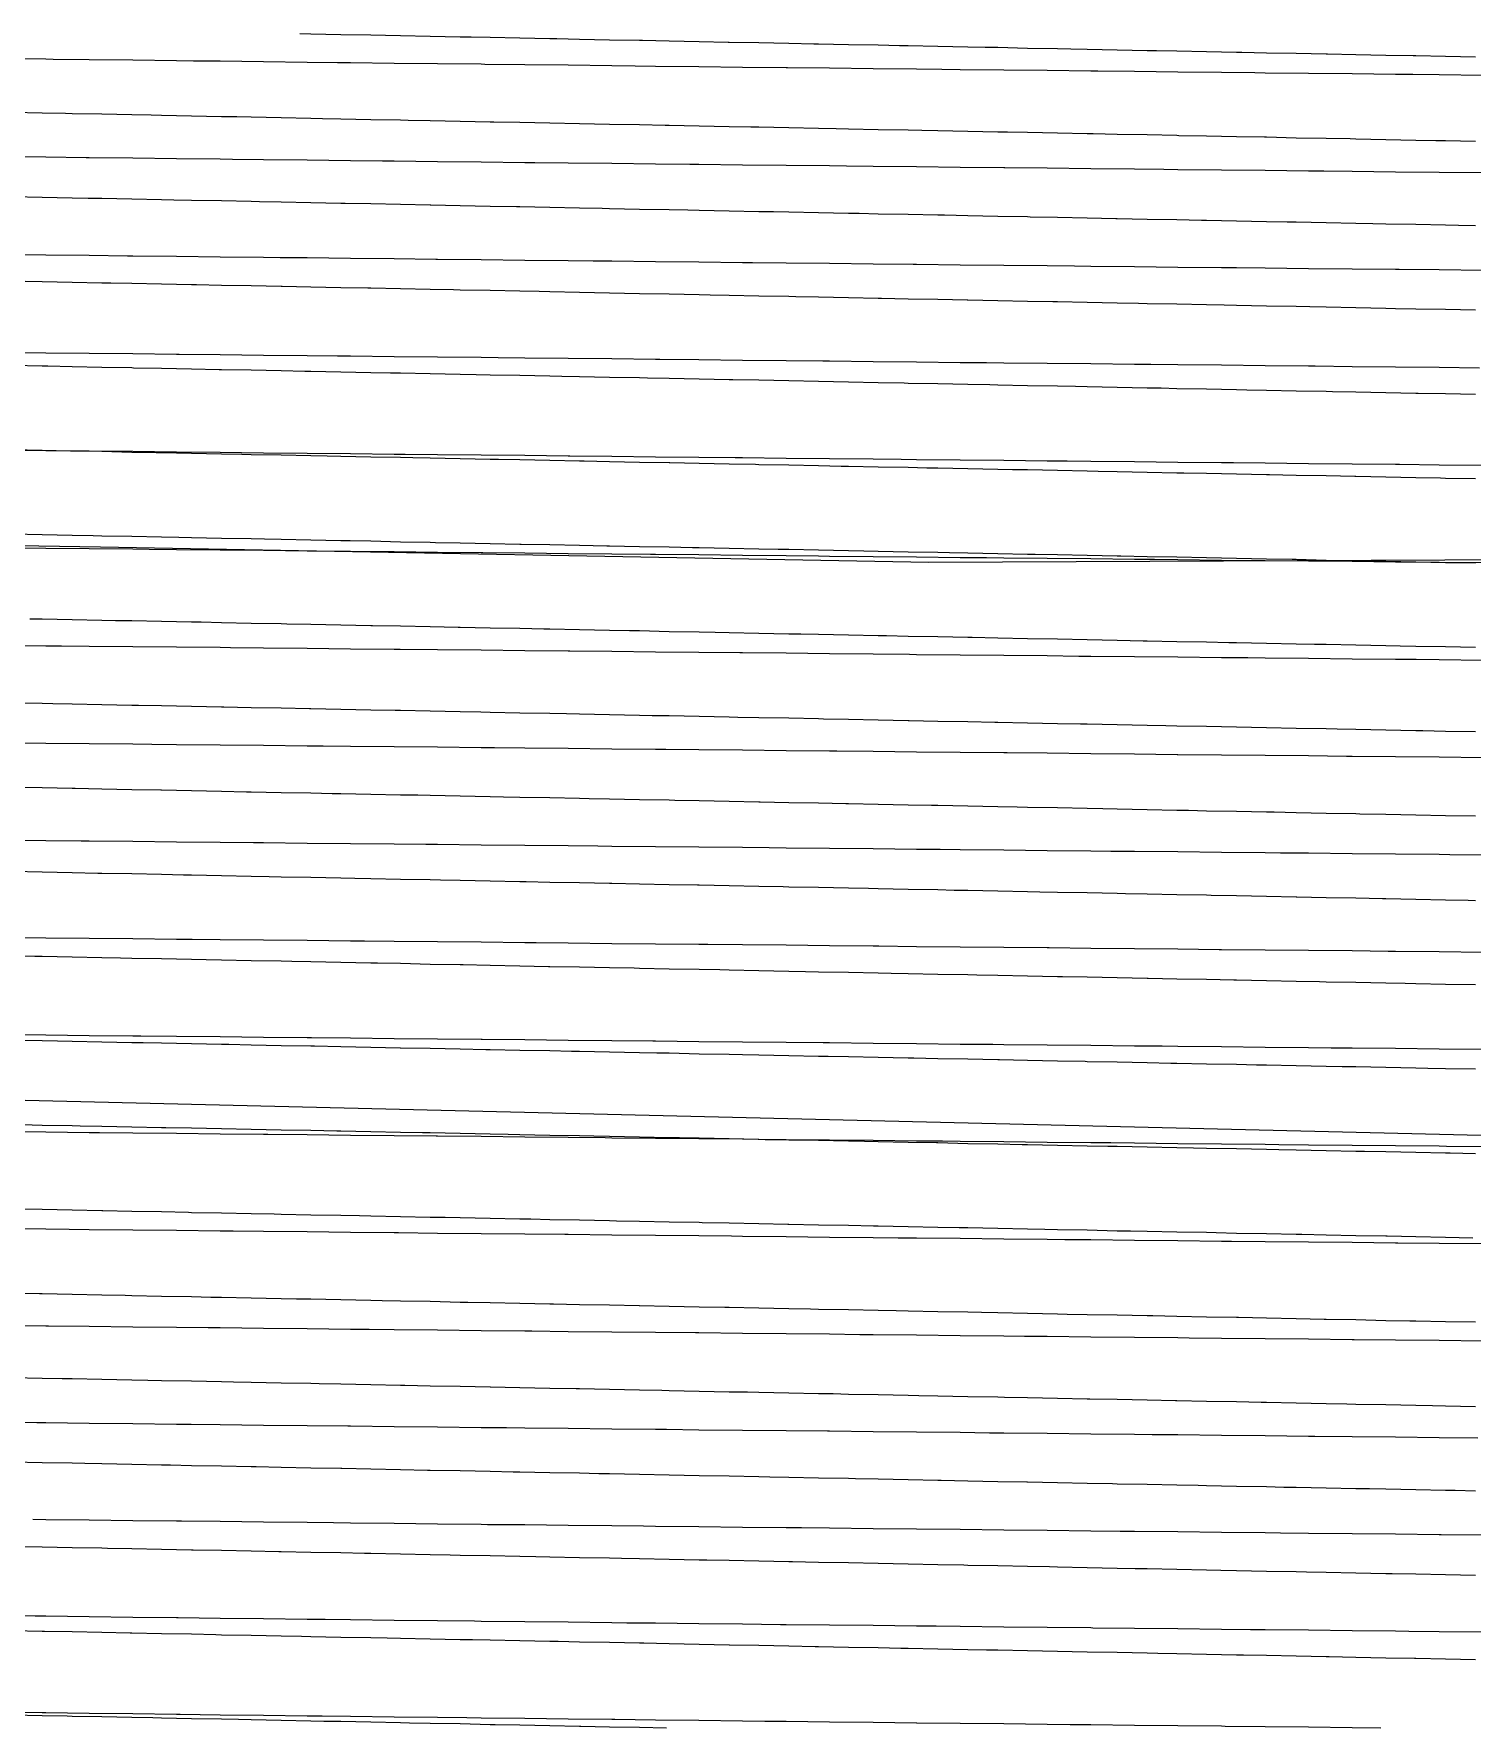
# Model space of a CAD drawing. Header units: metres. Extents: x 0 to 7092, y 40 to 458.
# Drawn here: x 2664.9 to 2769.3, y 40 to 163 of the extents above; entities that cross this region are included whole.
import ezdxf

# ---------------------------------------------------------------- set-up
doc = ezdxf.new("R2010")
doc.units = ezdxf.units.M

msp = doc.modelspace()

# ---------------------------------------------------------------- linework, layer by layer
at = {"color": 1}
msp.add_lwpolyline([(2539.92, 130.67), (2599.67, 126.9), (2599.67, 126.9), (2599.67, 126.9), (2599.67, 126.9), (2599.67, 126.9), (2599.67, 126.9), (2669.7, 125.76), (2669.7, 125.76), (2669.7, 125.76), (2669.7, 125.76), (2669.7, 125.76), (2669.7, 125.76), (2729.84, 124.64), (2729.84, 124.64), (2729.84, 124.64), (2729.84, 124.64), (2729.84, 124.64), (2729.84, 124.64), (2729.84, 124.64), (2788.71, 124.92)], dxfattribs=at)
at = {"layer": 'Contour_Level_10'}
for points in [[(2769.53, 142.94), (2767.36, 142.98), (2765.19, 143.02), (2763.72, 143.05), (2763.02, 143.07), (2760.85, 143.11), (2758.69, 143.15), (2757.5, 143.18), (2756.52, 143.2), (2754.35, 143.24), (2752.18, 143.28), (2751.28, 143.3), (2750.01, 143.33), (2747.85, 143.37), (2745.68, 143.41), (2745.06, 143.42), (2743.51, 143.45), (2741.34, 143.5), (2739.17, 143.54), (2738.84, 143.55), (2737.01, 143.58), (2734.84, 143.63), (2732.67, 143.67), (2732.63, 143.67), (2730.5, 143.71), (2728.33, 143.75), (2726.41, 143.79), (2726.17, 143.8), (2724, 143.84), (2721.83, 143.88), (2720.19, 143.92), (2719.66, 143.93), (2717.49, 143.97), (2715.33, 144.01), (2713.97, 144.04), (2713.16, 144.06), (2710.99, 144.1), (2708.82, 144.14), (2707.75, 144.16), (2706.65, 144.18), (2704.48, 144.23), (2702.32, 144.27), (2701.54, 144.29), (2700.15, 144.31), (2697.98, 144.36), (2695.81, 144.4), (2695.32, 144.41), (2693.64, 144.44), (2691.48, 144.48), (2689.31, 144.53), (2689.1, 144.53), (2687.14, 144.57), (2684.97, 144.61), (2682.88, 144.65), (2682.8, 144.66), (2680.64, 144.7), (2678.47, 144.74), (2676.66, 144.78), (2676.3, 144.78), (2674.13, 144.83), (2671.96, 144.87), (2670.44, 144.9), (2669.8, 144.91), (2667.63, 144.96), (2665.46, 145), (2664.23, 145.02)], [(2770.06, 103.38), (2767.66, 103.41), (2766.89, 103.42), (2763.73, 103.45), (2760.57, 103.48), (2757.41, 103.51), (2755.38, 103.53), (2754.25, 103.54), (2751.09, 103.57), (2747.92, 103.61), (2744.76, 103.64), (2743.05, 103.65), (2741.6, 103.67), (2738.44, 103.7), (2735.28, 103.73), (2732.12, 103.76), (2730.67, 103.78), (2728.95, 103.79), (2725.79, 103.83), (2722.63, 103.86), (2719.47, 103.89), (2718.25, 103.9), (2716.31, 103.92), (2713.14, 103.95), (2709.98, 103.98), (2706.82, 104.01), (2705.8, 104.02), (2703.66, 104.05), (2700.5, 104.08), (2697.34, 104.11), (2694.17, 104.14), (2693.31, 104.15), (2691.01, 104.17), (2687.85, 104.2), (2684.69, 104.23), (2681.53, 104.26), (2680.8, 104.27), (2678.37, 104.29), (2675.2, 104.33), (2672.04, 104.36), (2668.88, 104.39), (2668.29, 104.39), (2665.72, 104.42), (2662.56, 104.45)]]:
    msp.add_lwpolyline(points, dxfattribs=at)
at = {"layer": 'Contour_Level_11'}
for points in [[(2769.53, 136.82), (2767.36, 136.86), (2765.36, 136.9), (2765.19, 136.9), (2763.02, 136.94), (2760.85, 136.99), (2759.14, 137.02), (2758.69, 137.03), (2756.52, 137.07), (2754.35, 137.12), (2752.92, 137.14), (2752.18, 137.16), (2750.01, 137.2), (2747.85, 137.24), (2746.7, 137.27), (2745.68, 137.29), (2743.51, 137.33), (2741.34, 137.37), (2740.49, 137.39), (2739.17, 137.42), (2737.01, 137.46), (2734.84, 137.5), (2734.27, 137.51), (2732.67, 137.55), (2730.5, 137.59), (2728.33, 137.63), (2728.05, 137.64), (2726.17, 137.67), (2724, 137.72), (2721.83, 137.76), (2721.83, 137.76), (2719.66, 137.8), (2717.49, 137.85), (2715.61, 137.88), (2715.33, 137.89), (2713.16, 137.93), (2710.99, 137.97), (2709.4, 138.01), (2708.82, 138.02), (2706.65, 138.06), (2704.48, 138.1), (2703.18, 138.13), (2702.32, 138.15), (2700.15, 138.19), (2697.98, 138.23), (2696.96, 138.25), (2695.81, 138.27), (2693.64, 138.32), (2691.48, 138.36), (2690.74, 138.38), (2689.31, 138.4), (2687.14, 138.45), (2684.97, 138.49), (2684.52, 138.5), (2682.8, 138.53), (2680.64, 138.58), (2678.47, 138.62), (2678.3, 138.62), (2676.3, 138.66), (2674.13, 138.7), (2672.09, 138.74), (2671.96, 138.75), (2669.8, 138.79), (2667.63, 138.83), (2665.87, 138.87), (2665.46, 138.88), (2663.29, 138.92)], [(2770.06, 96.32), (2766.89, 96.35), (2763.73, 96.39), (2763.2, 96.39), (2760.57, 96.42), (2757.41, 96.45), (2754.25, 96.48), (2751.09, 96.51), (2750.91, 96.51), (2747.92, 96.54), (2744.76, 96.57), (2741.6, 96.61), (2738.58, 96.64), (2738.44, 96.64), (2735.28, 96.67), (2732.12, 96.7), (2728.95, 96.73), (2726.2, 96.76), (2725.79, 96.76), (2722.63, 96.8), (2719.47, 96.83), (2716.31, 96.86), (2713.78, 96.88), (2713.14, 96.89), (2709.98, 96.92), (2706.82, 96.95), (2703.66, 96.98), (2701.33, 97.01), (2700.5, 97.01), (2697.34, 97.05), (2694.17, 97.08), (2691.01, 97.11), (2688.85, 97.13), (2687.85, 97.14), (2684.69, 97.17), (2681.53, 97.2), (2678.37, 97.23), (2676.35, 97.25), (2675.2, 97.26), (2672.04, 97.29), (2668.88, 97.33), (2665.72, 97.36), (2663.86, 97.38)]]:
    msp.add_lwpolyline(points, dxfattribs=at)
at = {"layer": 'Contour_Level_12'}
for points in [[(2769.53, 130.69), (2767.36, 130.73), (2767, 130.74), (2765.19, 130.78), (2763.02, 130.82), (2760.85, 130.86), (2760.78, 130.86), (2758.69, 130.91), (2756.52, 130.95), (2754.57, 130.99), (2754.35, 130.99), (2752.18, 131.04), (2750.01, 131.08), (2748.35, 131.11), (2747.85, 131.12), (2745.68, 131.16), (2743.51, 131.21), (2742.13, 131.23), (2741.34, 131.25), (2739.17, 131.29), (2737.01, 131.34), (2735.91, 131.36), (2734.84, 131.38), (2732.67, 131.42), (2730.5, 131.46), (2729.69, 131.48), (2728.33, 131.51), (2726.17, 131.55), (2724, 131.59), (2723.47, 131.6), (2721.83, 131.64), (2719.66, 131.68), (2717.49, 131.72), (2717.26, 131.73), (2715.33, 131.76), (2713.16, 131.81), (2711.04, 131.85), (2710.99, 131.85), (2708.82, 131.89), (2706.65, 131.94), (2704.82, 131.97), (2704.48, 131.98), (2702.32, 132.02), (2700.15, 132.07), (2698.6, 132.1), (2697.98, 132.11), (2695.81, 132.15), (2693.64, 132.19), (2692.38, 132.22), (2691.48, 132.24), (2689.31, 132.28), (2687.14, 132.32), (2686.16, 132.34), (2684.97, 132.37), (2682.8, 132.41), (2680.64, 132.45), (2679.95, 132.47), (2678.47, 132.49), (2676.3, 132.54), (2674.13, 132.58), (2673.73, 132.59), (2671.96, 132.62), (2669.8, 132.67), (2667.63, 132.71), (2667.51, 132.71), (2665.46, 132.75), (2663.29, 132.8)], [(2770.06, 89.26), (2766.89, 89.29), (2763.73, 89.33), (2760.57, 89.36), (2759.06, 89.37), (2757.41, 89.39), (2754.25, 89.42), (2751.09, 89.45), (2747.92, 89.48), (2746.79, 89.5), (2744.76, 89.52), (2741.6, 89.55), (2738.44, 89.58), (2735.28, 89.61), (2734.49, 89.62), (2732.12, 89.64), (2728.95, 89.67), (2725.79, 89.71), (2722.63, 89.74), (2722.16, 89.74), (2719.47, 89.77), (2716.31, 89.8), (2713.14, 89.83), (2709.98, 89.86), (2709.79, 89.86), (2706.82, 89.89), (2703.66, 89.93), (2700.5, 89.96), (2697.4, 89.99), (2697.34, 89.99), (2694.17, 90.02), (2691.01, 90.05), (2687.85, 90.08), (2685.01, 90.11), (2684.69, 90.11), (2681.53, 90.15), (2678.37, 90.18), (2675.2, 90.21), (2672.61, 90.23), (2672.04, 90.24), (2668.88, 90.27), (2665.72, 90.3), (2662.56, 90.33)]]:
    msp.add_lwpolyline(points, dxfattribs=at)
at = {"layer": 'Contour_Level_13'}
for points in [[(2769.53, 124.57), (2768.64, 124.59), (2767.36, 124.61), (2765.19, 124.65), (2763.02, 124.7), (2762.43, 124.71), (2760.85, 124.74), (2758.69, 124.78), (2756.52, 124.83), (2756.21, 124.83), (2754.35, 124.87), (2752.18, 124.91), (2750.01, 124.95), (2749.99, 124.95), (2747.85, 125), (2745.68, 125.04), (2743.77, 125.08), (2743.51, 125.08), (2741.34, 125.13), (2739.17, 125.17), (2737.55, 125.2), (2737.01, 125.21), (2734.84, 125.25), (2732.67, 125.3), (2731.33, 125.32), (2730.5, 125.34), (2728.33, 125.38), (2726.17, 125.43), (2725.12, 125.45), (2724, 125.47), (2721.83, 125.51), (2719.66, 125.56), (2718.9, 125.57), (2717.49, 125.6), (2715.33, 125.64), (2713.16, 125.68), (2712.68, 125.69), (2710.99, 125.73), (2708.82, 125.77), (2706.65, 125.81), (2706.46, 125.82), (2704.48, 125.86), (2702.32, 125.9), (2700.24, 125.94), (2700.15, 125.94), (2697.98, 125.98), (2695.81, 126.03), (2694.02, 126.06), (2693.64, 126.07), (2691.48, 126.11), (2689.31, 126.16), (2687.81, 126.19), (2687.14, 126.2), (2684.97, 126.24), (2682.8, 126.29), (2681.59, 126.31), (2680.64, 126.33), (2678.47, 126.37), (2676.3, 126.41), (2675.37, 126.43), (2674.13, 126.46), (2671.96, 126.5), (2669.8, 126.54), (2669.15, 126.56), (2667.63, 126.59), (2665.46, 126.63), (2663.29, 126.67)], [(2770.06, 82.2), (2767.43, 82.23), (2766.89, 82.24), (2763.73, 82.27), (2760.57, 82.3), (2757.41, 82.33), (2755.26, 82.35), (2754.25, 82.36), (2751.09, 82.4), (2747.92, 82.43), (2744.76, 82.46), (2743.06, 82.48), (2741.6, 82.49), (2738.44, 82.52), (2735.28, 82.56), (2732.12, 82.59), (2730.83, 82.6), (2728.95, 82.62), (2725.79, 82.65), (2722.63, 82.68), (2719.47, 82.71), (2718.58, 82.72), (2716.31, 82.75), (2713.14, 82.78), (2709.98, 82.81), (2706.82, 82.84), (2706.33, 82.85), (2703.66, 82.87), (2700.5, 82.91), (2697.34, 82.94), (2694.17, 82.97), (2694.07, 82.97), (2691.01, 83), (2687.85, 83.03), (2684.69, 83.06), (2681.83, 83.09), (2681.53, 83.1), (2678.37, 83.13), (2675.2, 83.16), (2672.04, 83.19), (2669.63, 83.22), (2668.88, 83.22), (2665.72, 83.26), (2662.56, 83.29)]]:
    msp.add_lwpolyline(points, dxfattribs=at)
at = {"layer": 'Contour_Level_14'}
for points in [[(2769.53, 118.44), (2767.36, 118.49), (2765.19, 118.53), (2764.07, 118.55), (2763.02, 118.57), (2760.85, 118.62), (2758.69, 118.66), (2757.85, 118.68), (2756.52, 118.7), (2754.35, 118.74), (2752.18, 118.79), (2751.63, 118.8), (2750.01, 118.83), (2747.85, 118.87), (2745.68, 118.92), (2745.41, 118.92), (2743.51, 118.96), (2741.34, 119), (2739.19, 119.05), (2739.17, 119.05), (2737.01, 119.09), (2734.84, 119.13), (2732.98, 119.17), (2732.67, 119.17), (2730.5, 119.22), (2728.33, 119.26), (2726.76, 119.29), (2726.17, 119.3), (2724, 119.35), (2721.83, 119.39), (2720.54, 119.41), (2719.66, 119.43), (2717.49, 119.47), (2715.33, 119.52), (2714.32, 119.54), (2713.16, 119.56), (2710.99, 119.6), (2708.82, 119.65), (2708.1, 119.66), (2706.65, 119.69), (2704.48, 119.73), (2702.32, 119.78), (2701.88, 119.78), (2700.15, 119.82), (2697.98, 119.86), (2695.81, 119.9), (2695.67, 119.91), (2693.64, 119.95), (2691.48, 119.99), (2689.45, 120.03), (2689.31, 120.03), (2687.14, 120.08), (2684.97, 120.12), (2683.23, 120.15), (2682.8, 120.16), (2680.64, 120.2), (2678.47, 120.25), (2677.01, 120.28), (2676.3, 120.29), (2674.13, 120.33), (2671.96, 120.38), (2670.79, 120.4), (2669.8, 120.42), (2667.63, 120.46), (2665.46, 120.51), (2664.57, 120.52)], [(2770.06, 75.15), (2766.89, 75.18), (2763.9, 75.21), (2763.73, 75.21), (2760.57, 75.25), (2757.41, 75.28), (2754.25, 75.31), (2751.81, 75.34), (2751.09, 75.34), (2747.92, 75.38), (2744.76, 75.41), (2741.6, 75.44), (2739.71, 75.46), (2738.44, 75.47), (2735.28, 75.5), (2732.12, 75.54), (2728.95, 75.57), (2727.6, 75.58), (2725.79, 75.6), (2722.63, 75.63), (2719.47, 75.67), (2716.31, 75.7), (2715.5, 75.71), (2713.14, 75.73), (2709.98, 75.76), (2706.82, 75.79), (2703.66, 75.83), (2703.4, 75.83), (2700.5, 75.86), (2697.34, 75.89), (2694.17, 75.92), (2691.34, 75.95), (2691.01, 75.96), (2687.85, 75.99), (2684.69, 76.02), (2681.53, 76.05), (2679.33, 76.08), (2678.37, 76.09), (2675.2, 76.12), (2672.04, 76.15), (2668.88, 76.18), (2667.42, 76.2), (2665.72, 76.22), (2662.56, 76.25)]]:
    msp.add_lwpolyline(points, dxfattribs=at)
at = {"layer": 'Contour_Level_15'}
for points in [[(2769.53, 112.32), (2767.36, 112.36), (2765.71, 112.4), (2765.19, 112.41), (2763.02, 112.45), (2760.85, 112.49), (2759.49, 112.52), (2758.69, 112.54), (2756.52, 112.58), (2754.35, 112.62), (2753.27, 112.64), (2752.18, 112.66), (2750.01, 112.71), (2747.85, 112.75), (2747.05, 112.77), (2745.68, 112.79), (2743.51, 112.84), (2741.34, 112.88), (2740.84, 112.89), (2739.17, 112.92), (2737.01, 112.96), (2734.84, 113.01), (2734.62, 113.01), (2732.67, 113.05), (2730.5, 113.09), (2728.4, 113.14), (2728.33, 113.14), (2726.17, 113.18), (2724, 113.22), (2722.18, 113.26), (2721.83, 113.27), (2719.66, 113.31), (2717.49, 113.35), (2715.96, 113.38), (2715.33, 113.39), (2713.16, 113.44), (2710.99, 113.48), (2709.74, 113.5), (2708.82, 113.52), (2706.65, 113.57), (2704.48, 113.61), (2703.53, 113.63), (2702.32, 113.65), (2700.15, 113.69), (2697.98, 113.74), (2697.31, 113.75), (2695.81, 113.78), (2693.64, 113.82), (2691.48, 113.87), (2691.09, 113.87), (2689.31, 113.91), (2687.14, 113.95), (2684.97, 114), (2684.87, 114), (2682.8, 114.04), (2680.64, 114.08), (2678.65, 114.12), (2678.47, 114.12), (2676.3, 114.17), (2674.13, 114.21), (2672.44, 114.24), (2671.96, 114.25), (2669.8, 114.3), (2667.63, 114.34), (2666.22, 114.37), (2665.46, 114.38), (2663.29, 114.42)], [(2770.06, 68.1), (2766.89, 68.13), (2763.73, 68.16), (2760.71, 68.2), (2760.57, 68.2), (2757.41, 68.23), (2754.25, 68.26), (2751.09, 68.29), (2748.74, 68.32), (2747.92, 68.33), (2744.76, 68.36), (2741.6, 68.39), (2738.44, 68.42), (2736.78, 68.44), (2735.28, 68.46), (2732.12, 68.49), (2728.95, 68.52), (2725.79, 68.55), (2724.83, 68.56), (2722.63, 68.59), (2719.47, 68.62), (2716.31, 68.65), (2713.14, 68.69), (2712.9, 68.69), (2709.98, 68.72), (2706.82, 68.75), (2703.66, 68.78), (2701.02, 68.81), (2700.5, 68.82), (2697.34, 68.85), (2694.17, 68.88), (2691.01, 68.92), (2689.21, 68.93), (2687.85, 68.95), (2684.69, 68.98), (2681.53, 69.01), (2678.37, 69.05), (2677.5, 69.06), (2675.2, 69.08), (2672.04, 69.11), (2668.88, 69.15), (2665.92, 69.18), (2665.72, 69.18), (2662.56, 69.22)]]:
    msp.add_lwpolyline(points, dxfattribs=at)
at = {"layer": 'Contour_Level_16'}
for points in [[(2769.53, 106.2), (2767.36, 106.24), (2767.35, 106.24), (2765.19, 106.28), (2763.02, 106.33), (2761.13, 106.36), (2760.85, 106.37), (2758.69, 106.41), (2756.52, 106.45), (2754.91, 106.49), (2754.35, 106.5), (2752.18, 106.54), (2750.01, 106.58), (2748.7, 106.61), (2747.85, 106.63), (2745.68, 106.67), (2743.51, 106.71), (2742.48, 106.73), (2741.34, 106.76), (2739.17, 106.8), (2737.01, 106.84), (2736.26, 106.86), (2734.84, 106.88), (2732.67, 106.93), (2730.5, 106.97), (2730.04, 106.98), (2728.33, 107.01), (2726.17, 107.06), (2724, 107.1), (2723.82, 107.1), (2721.83, 107.14), (2719.66, 107.18), (2717.6, 107.23), (2717.49, 107.23), (2715.33, 107.27), (2713.16, 107.31), (2711.39, 107.35), (2710.99, 107.36), (2708.82, 107.4), (2706.65, 107.44), (2705.17, 107.47), (2704.48, 107.48), (2702.32, 107.53), (2700.15, 107.57), (2698.95, 107.59), (2697.98, 107.61), (2695.81, 107.66), (2693.64, 107.7), (2692.73, 107.72), (2691.48, 107.74), (2689.31, 107.79), (2687.14, 107.83), (2686.51, 107.84), (2684.97, 107.87), (2682.8, 107.91), (2680.64, 107.96), (2680.3, 107.96), (2678.47, 108), (2676.3, 108.04), (2674.13, 108.09), (2674.08, 108.09), (2671.96, 108.13), (2669.8, 108.17), (2667.86, 108.21), (2667.63, 108.21), (2665.46, 108.26), (2663.29, 108.3)], [(2769.7, 61.05), (2766.89, 61.08), (2763.73, 61.12), (2760.57, 61.15), (2757.87, 61.18), (2757.41, 61.18), (2754.25, 61.21), (2751.09, 61.25), (2747.92, 61.28), (2746.05, 61.3), (2744.76, 61.31), (2741.6, 61.35), (2738.44, 61.38), (2735.28, 61.41), (2734.25, 61.42), (2732.12, 61.45), (2728.95, 61.48), (2725.79, 61.51), (2722.63, 61.55), (2722.49, 61.55), (2719.47, 61.58), (2716.31, 61.61), (2713.14, 61.64), (2710.79, 61.67), (2709.98, 61.68), (2706.82, 61.71), (2703.66, 61.75), (2700.5, 61.78), (2699.17, 61.79), (2697.34, 61.81), (2694.17, 61.85), (2691.01, 61.88), (2687.85, 61.91), (2687.65, 61.92), (2684.69, 61.95), (2681.53, 61.98), (2678.37, 62.02), (2676.27, 62.04), (2675.2, 62.05), (2672.04, 62.09), (2668.88, 62.12), (2665.72, 62.16), (2665.08, 62.16), (2662.56, 62.19)]]:
    msp.add_lwpolyline(points, dxfattribs=at)
at = {"layer": 'Contour_Level_17'}
for points in [[(2769.53, 100.07), (2768.99, 100.08), (2767.36, 100.12), (2765.19, 100.16), (2763.02, 100.2), (2762.77, 100.21), (2760.85, 100.25), (2758.69, 100.29), (2756.56, 100.33), (2756.52, 100.33), (2754.35, 100.37), (2752.18, 100.42), (2750.34, 100.45), (2750.01, 100.46), (2747.85, 100.5), (2745.68, 100.55), (2744.12, 100.58), (2743.51, 100.59), (2741.34, 100.63), (2739.17, 100.67), (2737.9, 100.7), (2737.01, 100.72), (2734.84, 100.76), (2732.67, 100.8), (2731.68, 100.82), (2730.5, 100.85), (2728.33, 100.89), (2726.17, 100.93), (2725.46, 100.95), (2724, 100.97), (2721.83, 101.02), (2719.66, 101.06), (2719.25, 101.07), (2717.49, 101.1), (2715.33, 101.15), (2713.16, 101.19), (2713.03, 101.19), (2710.99, 101.23), (2708.82, 101.28), (2706.81, 101.32), (2706.65, 101.32), (2704.48, 101.36), (2702.32, 101.4), (2700.59, 101.44), (2700.15, 101.45), (2697.98, 101.49), (2695.81, 101.53), (2694.37, 101.56), (2693.64, 101.58), (2691.48, 101.62), (2689.31, 101.66), (2688.16, 101.68), (2687.14, 101.7), (2684.97, 101.75), (2682.8, 101.79), (2681.94, 101.81), (2680.64, 101.83), (2678.47, 101.88), (2676.3, 101.92), (2675.72, 101.93), (2674.13, 101.96), (2671.96, 102.01), (2669.8, 102.05), (2669.5, 102.05), (2667.63, 102.09), (2665.46, 102.13), (2663.29, 102.18)], [(2770.06, 54), (2767.05, 54.04), (2766.89, 54.04), (2763.73, 54.07), (2760.57, 54.1), (2757.41, 54.14), (2755.37, 54.16), (2754.25, 54.17), (2751.09, 54.2), (2747.92, 54.24), (2744.76, 54.27), (2743.72, 54.28), (2741.6, 54.3), (2738.44, 54.34), (2735.28, 54.37), (2732.12, 54.41), (2732.12, 54.41), (2728.95, 54.44), (2725.79, 54.47), (2722.63, 54.51), (2720.58, 54.53), (2719.47, 54.54), (2716.31, 54.57), (2713.14, 54.61), (2709.98, 54.64), (2709.13, 54.65), (2706.82, 54.68), (2703.66, 54.71), (2700.5, 54.75), (2697.79, 54.77), (2697.34, 54.78), (2694.17, 54.81), (2691.01, 54.85), (2687.85, 54.88), (2686.6, 54.9), (2684.69, 54.92), (2681.53, 54.95), (2678.37, 54.99), (2675.58, 55.02), (2675.2, 55.03), (2672.04, 55.06), (2668.88, 55.1), (2665.72, 55.13), (2664.79, 55.14)]]:
    msp.add_lwpolyline(points, dxfattribs=at)
at = {"layer": 'Contour_Level_18'}
for points in [[(2769.53, 93.95), (2767.36, 93.99), (2765.19, 94.04), (2764.42, 94.05), (2763.02, 94.08), (2760.85, 94.12), (2758.69, 94.16), (2758.2, 94.17), (2756.52, 94.21), (2754.35, 94.25), (2752.18, 94.29), (2751.98, 94.3), (2750.01, 94.34), (2747.85, 94.38), (2745.76, 94.42), (2745.68, 94.42), (2743.51, 94.46), (2741.34, 94.51), (2739.54, 94.54), (2739.17, 94.55), (2737.01, 94.59), (2734.84, 94.64), (2733.32, 94.67), (2732.67, 94.68), (2730.5, 94.72), (2728.33, 94.77), (2727.11, 94.79), (2726.17, 94.81), (2724, 94.85), (2721.83, 94.89), (2720.89, 94.91), (2719.66, 94.94), (2717.49, 94.98), (2715.33, 95.02), (2714.67, 95.04), (2713.16, 95.07), (2710.99, 95.11), (2708.82, 95.15), (2708.45, 95.16), (2706.65, 95.19), (2704.48, 95.24), (2702.32, 95.28), (2702.23, 95.28), (2700.15, 95.32), (2697.98, 95.37), (2696.02, 95.41), (2695.81, 95.41), (2693.64, 95.45), (2691.48, 95.5), (2689.8, 95.53), (2689.31, 95.54), (2687.14, 95.58), (2684.97, 95.62), (2683.58, 95.65), (2682.8, 95.67), (2680.64, 95.71), (2678.47, 95.75), (2677.36, 95.77), (2676.3, 95.8), (2674.13, 95.84), (2671.96, 95.88), (2671.14, 95.9), (2669.8, 95.92), (2667.63, 95.97), (2665.46, 96.01), (2664.92, 96.02), (2663.29, 96.05)], [(2770.06, 46.96), (2766.89, 46.99), (2764.7, 47.02), (2763.73, 47.03), (2760.57, 47.06), (2757.41, 47.1), (2754.25, 47.13), (2753.2, 47.14), (2751.09, 47.16), (2747.92, 47.2), (2744.76, 47.23), (2741.75, 47.26), (2741.6, 47.27), (2738.44, 47.3), (2735.28, 47.33), (2732.12, 47.37), (2730.37, 47.39), (2728.95, 47.4), (2725.79, 47.44), (2722.63, 47.47), (2719.47, 47.51), (2719.07, 47.51), (2716.31, 47.54), (2713.14, 47.58), (2709.98, 47.61), (2707.9, 47.63), (2706.82, 47.65), (2703.66, 47.68), (2700.5, 47.72), (2697.34, 47.75), (2696.86, 47.76), (2694.17, 47.79), (2691.01, 47.82), (2687.85, 47.86), (2686, 47.88), (2684.69, 47.89), (2681.53, 47.93), (2678.37, 47.97), (2675.34, 48), (2675.2, 48), (2672.04, 48.04), (2668.88, 48.08), (2665.72, 48.12), (2664.95, 48.13), (2662.56, 48.15)]]:
    msp.add_lwpolyline(points, dxfattribs=at)
at = {"layer": 'Contour_Level_19'}
for points in [[(2769.53, 87.83), (2767.36, 87.87), (2766.06, 87.89), (2765.19, 87.91), (2763.02, 87.95), (2760.85, 88), (2759.84, 88.02), (2758.69, 88.04), (2756.52, 88.08), (2754.35, 88.13), (2753.62, 88.14), (2752.18, 88.17), (2750.01, 88.21), (2747.85, 88.26), (2747.4, 88.26), (2745.68, 88.3), (2743.51, 88.34), (2741.34, 88.38), (2741.19, 88.39), (2739.17, 88.43), (2737.01, 88.47), (2734.97, 88.51), (2734.84, 88.51), (2732.67, 88.56), (2730.5, 88.6), (2728.75, 88.63), (2728.33, 88.64), (2726.17, 88.68), (2724, 88.73), (2722.53, 88.76), (2721.83, 88.77), (2719.66, 88.81), (2717.49, 88.86), (2716.31, 88.88), (2715.33, 88.9), (2713.16, 88.94), (2710.99, 88.99), (2710.09, 89), (2708.82, 89.03), (2706.65, 89.07), (2704.48, 89.11), (2703.88, 89.13), (2702.32, 89.16), (2700.15, 89.2), (2697.98, 89.24), (2697.66, 89.25), (2695.81, 89.29), (2693.64, 89.33), (2691.48, 89.37), (2691.44, 89.37), (2689.31, 89.41), (2687.14, 89.46), (2685.22, 89.5), (2684.97, 89.5), (2682.8, 89.54), (2680.64, 89.59), (2679, 89.62), (2678.47, 89.63), (2676.3, 89.67), (2674.13, 89.72), (2672.78, 89.74), (2671.96, 89.76), (2669.8, 89.8), (2667.63, 89.84), (2666.57, 89.86), (2665.46, 89.89), (2663.29, 89.93)], [(2762.66, 40), (2760.57, 40.02), (2757.41, 40.06), (2754.25, 40.09), (2751.35, 40.12), (2751.09, 40.13), (2747.92, 40.16), (2744.76, 40.2), (2741.6, 40.23), (2740.11, 40.25), (2738.44, 40.26), (2735.28, 40.3), (2732.12, 40.33), (2728.96, 40.37), (2728.95, 40.37), (2725.79, 40.4), (2722.63, 40.44), (2719.47, 40.48), (2717.93, 40.49), (2716.31, 40.51), (2713.14, 40.55), (2709.98, 40.58), (2707.03, 40.62), (2706.82, 40.62), (2703.66, 40.65), (2700.5, 40.69), (2697.34, 40.73), (2696.3, 40.74), (2694.17, 40.76), (2691.01, 40.8), (2687.85, 40.84), (2685.78, 40.86), (2684.69, 40.87), (2681.53, 40.91), (2678.37, 40.95), (2675.48, 40.98), (2675.2, 40.99), (2672.04, 41.03), (2668.88, 41.07), (2665.72, 41.1), (2665.46, 41.11), (2662.56, 41.14)]]:
    msp.add_lwpolyline(points, dxfattribs=at)
at = {"layer": 'Contour_Level_2'}
msp.add_lwpolyline([(2770.06, 159.99), (2766.89, 160.02), (2764.97, 160.05), (2763.73, 160.06), (2760.57, 160.09), (2757.41, 160.13), (2754.25, 160.16), (2753.5, 160.17), (2751.09, 160.19), (2747.92, 160.23), (2744.76, 160.26), (2742.1, 160.29), (2741.6, 160.3), (2738.44, 160.33), (2735.28, 160.37), (2732.12, 160.4), (2730.79, 160.41), (2728.95, 160.43), (2725.79, 160.47), (2722.63, 160.5), (2719.58, 160.54), (2719.47, 160.54), (2716.31, 160.57), (2713.14, 160.61), (2709.98, 160.64), (2708.51, 160.66), (2706.82, 160.68), (2703.66, 160.72), (2700.5, 160.75), (2697.6, 160.78), (2697.34, 160.79), (2694.17, 160.82), (2691.01, 160.86), (2687.85, 160.9), (2686.9, 160.91), (2684.69, 160.93), (2681.53, 160.97), (2678.37, 161.01), (2676.44, 161.03), (2675.2, 161.04), (2672.04, 161.08), (2668.88, 161.12), (2666.26, 161.15), (2665.72, 161.16), (2662.56, 161.2)], dxfattribs=at)
at = {"layer": 'Contour_Level_20'}
msp.add_lwpolyline([(2769.53, 81.7), (2767.7, 81.74), (2767.36, 81.75), (2765.19, 81.79), (2763.02, 81.83), (2761.48, 81.86), (2760.85, 81.87), (2758.69, 81.92), (2756.52, 81.96), (2755.26, 81.98), (2754.35, 82), (2752.18, 82.05), (2750.01, 82.09), (2749.05, 82.11), (2747.85, 82.13), (2745.68, 82.17), (2743.51, 82.22), (2742.83, 82.23), (2741.34, 82.26), (2739.17, 82.3), (2737.01, 82.35), (2736.61, 82.35), (2734.84, 82.39), (2732.67, 82.43), (2730.5, 82.48), (2730.39, 82.48), (2728.33, 82.52), (2726.17, 82.56), (2724.17, 82.6), (2724, 82.6), (2721.83, 82.65), (2719.66, 82.69), (2717.95, 82.72), (2717.49, 82.73), (2715.33, 82.78), (2713.16, 82.82), (2711.74, 82.85), (2710.99, 82.86), (2708.82, 82.9), (2706.65, 82.95), (2705.52, 82.97), (2704.48, 82.99), (2702.32, 83.03), (2700.15, 83.08), (2699.3, 83.09), (2697.98, 83.12), (2695.81, 83.16), (2693.64, 83.21), (2693.08, 83.22), (2691.48, 83.25), (2689.31, 83.29), (2687.14, 83.33), (2686.86, 83.34), (2684.97, 83.38), (2682.8, 83.42), (2680.64, 83.46), (2680.64, 83.46), (2678.47, 83.51), (2676.3, 83.55), (2674.43, 83.59), (2674.13, 83.59), (2671.96, 83.63), (2669.8, 83.68), (2668.21, 83.71), (2667.63, 83.72), (2665.46, 83.76), (2663.29, 83.81)], dxfattribs=at)
at = {"layer": 'Contour_Level_21'}
for points in [[(2418.3, 91.48), (4565.81, 40)], [(2769.34, 75.58), (2767.36, 75.62), (2765.19, 75.66), (2763.12, 75.71), (2763.02, 75.71), (2760.85, 75.75), (2758.69, 75.79), (2756.91, 75.83), (2756.52, 75.84), (2754.35, 75.88), (2752.18, 75.92), (2750.69, 75.95), (2750.01, 75.97), (2747.85, 76.01), (2745.68, 76.05), (2744.47, 76.08), (2743.51, 76.09), (2741.34, 76.14), (2739.17, 76.18), (2738.25, 76.2), (2737.01, 76.22), (2734.84, 76.27), (2732.67, 76.31), (2732.03, 76.32), (2730.5, 76.35), (2728.33, 76.39), (2726.17, 76.44), (2725.81, 76.44), (2724, 76.48), (2721.83, 76.52), (2719.66, 76.57), (2719.6, 76.57), (2717.49, 76.61), (2715.33, 76.65), (2713.38, 76.69), (2713.16, 76.7), (2710.99, 76.74), (2708.82, 76.78), (2707.16, 76.81), (2706.65, 76.82), (2704.48, 76.87), (2702.32, 76.91), (2700.94, 76.94), (2700.15, 76.95), (2697.98, 77), (2695.81, 77.04), (2694.72, 77.06), (2693.64, 77.08), (2691.48, 77.12), (2689.31, 77.17), (2688.5, 77.18), (2687.14, 77.21), (2684.97, 77.25), (2682.8, 77.3), (2682.29, 77.31), (2680.64, 77.34), (2678.47, 77.38), (2676.3, 77.42), (2676.07, 77.43), (2674.13, 77.47), (2671.96, 77.51), (2669.85, 77.55), (2669.8, 77.55), (2667.63, 77.6), (2665.46, 77.64), (2663.63, 77.68)]]:
    msp.add_lwpolyline(points, dxfattribs=at)
at = {"layer": 'Contour_Level_22'}
msp.add_lwpolyline([(2769.53, 69.46), (2767.36, 69.5), (2765.19, 69.54), (2764.77, 69.55), (2763.02, 69.58), (2760.85, 69.63), (2758.69, 69.67), (2758.55, 69.67), (2756.52, 69.71), (2754.35, 69.76), (2752.33, 69.8), (2752.18, 69.8), (2750.01, 69.84), (2747.85, 69.88), (2746.11, 69.92), (2745.68, 69.93), (2743.51, 69.97), (2741.34, 70.01), (2739.89, 70.04), (2739.17, 70.06), (2737.01, 70.1), (2734.84, 70.14), (2733.67, 70.17), (2732.67, 70.19), (2730.5, 70.23), (2728.33, 70.27), (2727.46, 70.29), (2726.17, 70.31), (2724, 70.36), (2721.83, 70.4), (2721.24, 70.41), (2719.66, 70.44), (2717.49, 70.49), (2715.33, 70.53), (2715.02, 70.53), (2713.16, 70.57), (2710.99, 70.61), (2708.82, 70.66), (2708.8, 70.66), (2706.65, 70.7), (2704.48, 70.74), (2702.58, 70.78), (2702.32, 70.79), (2700.15, 70.83), (2697.98, 70.87), (2696.36, 70.9), (2695.81, 70.91), (2693.64, 70.96), (2691.48, 71), (2690.15, 71.03), (2689.31, 71.04), (2687.14, 71.09), (2684.97, 71.13), (2683.93, 71.15), (2682.8, 71.17), (2680.64, 71.22), (2678.47, 71.26), (2677.71, 71.27), (2676.3, 71.3), (2674.13, 71.34), (2671.96, 71.39), (2671.49, 71.4), (2669.8, 71.43), (2667.63, 71.47), (2665.46, 71.52), (2665.27, 71.52), (2663.29, 71.56)], dxfattribs=at)
at = {"layer": 'Contour_Level_23'}
msp.add_lwpolyline([(2769.53, 63.33), (2767.36, 63.37), (2766.41, 63.39), (2765.19, 63.42), (2763.02, 63.46), (2760.85, 63.5), (2760.19, 63.52), (2758.69, 63.55), (2756.52, 63.59), (2754.35, 63.63), (2753.97, 63.64), (2752.18, 63.68), (2750.01, 63.72), (2747.85, 63.76), (2747.75, 63.76), (2745.68, 63.8), (2743.51, 63.85), (2741.53, 63.89), (2741.34, 63.89), (2739.17, 63.93), (2737.01, 63.98), (2735.32, 64.01), (2734.84, 64.02), (2732.67, 64.06), (2730.5, 64.1), (2729.1, 64.13), (2728.33, 64.15), (2726.17, 64.19), (2724, 64.23), (2722.88, 64.26), (2721.83, 64.28), (2719.66, 64.32), (2717.49, 64.36), (2716.66, 64.38), (2715.33, 64.4), (2713.16, 64.45), (2710.99, 64.49), (2710.44, 64.5), (2708.82, 64.53), (2706.65, 64.58), (2704.48, 64.62), (2704.22, 64.62), (2702.32, 64.66), (2700.15, 64.71), (2698.01, 64.75), (2697.98, 64.75), (2695.81, 64.79), (2693.64, 64.83), (2691.79, 64.87), (2691.48, 64.88), (2689.31, 64.92), (2687.14, 64.96), (2685.57, 64.99), (2684.97, 65.01), (2682.8, 65.05), (2680.64, 65.09), (2679.35, 65.12), (2678.47, 65.13), (2676.3, 65.18), (2674.13, 65.22), (2673.13, 65.24), (2671.96, 65.26), (2669.8, 65.31), (2667.63, 65.35), (2666.92, 65.36), (2665.46, 65.39), (2663.29, 65.44)], dxfattribs=at)
at = {"layer": 'Contour_Level_24'}
msp.add_lwpolyline([(2769.53, 57.21), (2768.05, 57.24), (2767.36, 57.25), (2765.19, 57.29), (2763.02, 57.34), (2761.83, 57.36), (2760.85, 57.38), (2758.69, 57.42), (2756.52, 57.47), (2755.61, 57.48), (2754.35, 57.51), (2752.18, 57.55), (2750.01, 57.59), (2749.39, 57.61), (2747.85, 57.64), (2745.68, 57.68), (2743.51, 57.72), (2743.18, 57.73), (2741.34, 57.77), (2739.17, 57.81), (2737.01, 57.85), (2736.96, 57.85), (2734.84, 57.89), (2732.67, 57.94), (2730.74, 57.98), (2730.5, 57.98), (2728.33, 58.02), (2726.17, 58.07), (2724.52, 58.1), (2724, 58.11), (2721.83, 58.15), (2719.66, 58.2), (2718.3, 58.22), (2717.49, 58.24), (2715.33, 58.28), (2713.16, 58.32), (2712.08, 58.35), (2710.99, 58.37), (2708.82, 58.41), (2706.65, 58.45), (2705.87, 58.47), (2704.48, 58.5), (2702.32, 58.54), (2700.15, 58.58), (2699.65, 58.59), (2697.98, 58.62), (2695.81, 58.67), (2693.64, 58.71), (2693.43, 58.71), (2691.48, 58.75), (2689.31, 58.8), (2687.21, 58.84), (2687.14, 58.84), (2684.97, 58.88), (2682.8, 58.93), (2680.99, 58.96), (2680.64, 58.97), (2678.47, 59.01), (2676.3, 59.05), (2674.78, 59.08), (2674.13, 59.1), (2671.96, 59.14), (2669.8, 59.18), (2668.56, 59.21), (2667.63, 59.23), (2665.46, 59.27), (2663.29, 59.31)], dxfattribs=at)
at = {"layer": 'Contour_Level_25'}
msp.add_lwpolyline([(2769.53, 51.08), (2767.36, 51.13), (2765.19, 51.17), (2763.47, 51.2), (2763.02, 51.21), (2760.85, 51.26), (2758.69, 51.3), (2757.25, 51.33), (2756.52, 51.34), (2754.35, 51.38), (2752.18, 51.43), (2751.04, 51.45), (2750.01, 51.47), (2747.85, 51.51), (2745.68, 51.56), (2744.82, 51.57), (2743.51, 51.6), (2741.34, 51.64), (2739.17, 51.69), (2738.6, 51.7), (2737.01, 51.73), (2734.84, 51.77), (2732.67, 51.81), (2732.38, 51.82), (2730.5, 51.86), (2728.33, 51.9), (2726.17, 51.94), (2726.16, 51.94), (2724, 51.99), (2721.83, 52.03), (2719.94, 52.07), (2719.66, 52.07), (2717.49, 52.11), (2715.33, 52.16), (2713.73, 52.19), (2713.16, 52.2), (2710.99, 52.24), (2708.82, 52.29), (2707.51, 52.31), (2706.65, 52.33), (2704.48, 52.37), (2702.32, 52.42), (2701.29, 52.44), (2700.15, 52.46), (2697.98, 52.5), (2695.81, 52.54), (2695.07, 52.56), (2693.64, 52.59), (2691.48, 52.63), (2689.31, 52.67), (2688.85, 52.68), (2687.14, 52.72), (2684.97, 52.76), (2682.8, 52.8), (2682.64, 52.8), (2680.64, 52.84), (2678.47, 52.89), (2676.42, 52.93), (2676.3, 52.93), (2674.13, 52.97), (2671.96, 53.02), (2670.2, 53.05), (2669.8, 53.06), (2667.63, 53.1), (2665.46, 53.14), (2663.98, 53.17)], dxfattribs=at)
at = {"layer": 'Contour_Level_26'}
msp.add_lwpolyline([(2769.53, 44.96), (2767.36, 45), (2765.19, 45.05), (2765.11, 45.05), (2763.02, 45.09), (2760.85, 45.13), (2758.9, 45.17), (2758.69, 45.18), (2756.52, 45.22), (2754.35, 45.26), (2752.68, 45.29), (2752.18, 45.3), (2750.01, 45.35), (2747.85, 45.39), (2746.46, 45.42), (2745.68, 45.43), (2743.51, 45.48), (2741.34, 45.52), (2740.24, 45.54), (2739.17, 45.56), (2737.01, 45.6), (2734.84, 45.65), (2734.02, 45.66), (2732.67, 45.69), (2730.5, 45.73), (2728.33, 45.78), (2727.81, 45.79), (2726.17, 45.82), (2724, 45.86), (2721.83, 45.91), (2721.59, 45.91), (2719.66, 45.95), (2717.49, 45.99), (2715.37, 46.03), (2715.33, 46.03), (2713.16, 46.08), (2710.99, 46.12), (2709.15, 46.16), (2708.82, 46.16), (2706.65, 46.21), (2704.48, 46.25), (2702.93, 46.28), (2702.32, 46.29), (2700.15, 46.33), (2697.98, 46.38), (2696.71, 46.4), (2695.81, 46.42), (2693.64, 46.46), (2691.48, 46.51), (2690.5, 46.53), (2689.31, 46.55), (2687.14, 46.59), (2684.97, 46.63), (2684.28, 46.65), (2682.8, 46.68), (2680.64, 46.72), (2678.47, 46.76), (2678.06, 46.77), (2676.3, 46.81), (2674.13, 46.85), (2671.96, 46.89), (2671.84, 46.89), (2669.8, 46.94), (2667.63, 46.98), (2665.62, 47.02), (2665.46, 47.02), (2663.29, 47.06)], dxfattribs=at)
at = {"layer": 'Contour_Level_27'}
msp.add_lwpolyline([(2710.79, 40), (2708.82, 40.04), (2706.65, 40.08), (2704.57, 40.12), (2704.48, 40.12), (2702.32, 40.17), (2700.15, 40.21), (2698.36, 40.25), (2697.98, 40.25), (2695.81, 40.3), (2693.64, 40.34), (2692.14, 40.37), (2691.48, 40.38), (2689.31, 40.43), (2687.14, 40.47), (2685.92, 40.49), (2684.97, 40.51), (2682.8, 40.55), (2680.64, 40.6), (2679.7, 40.62), (2678.47, 40.64), (2676.3, 40.68), (2674.13, 40.73), (2673.48, 40.74), (2671.96, 40.77), (2669.8, 40.81), (2667.63, 40.85), (2667.26, 40.86), (2665.46, 40.9), (2663.29, 40.94)], dxfattribs=at)
at = {"layer": 'Contour_Level_3'}
msp.add_lwpolyline([(2770.06, 152.91), (2766.89, 152.94), (2763.73, 152.97), (2760.57, 153.01), (2758.53, 153.03), (2757.41, 153.04), (2754.25, 153.07), (2751.09, 153.11), (2747.92, 153.14), (2746.91, 153.15), (2744.76, 153.17), (2741.6, 153.21), (2738.44, 153.24), (2735.35, 153.27), (2735.28, 153.27), (2732.12, 153.31), (2728.95, 153.34), (2725.79, 153.38), (2723.87, 153.4), (2722.63, 153.41), (2719.47, 153.44), (2716.31, 153.48), (2713.14, 153.51), (2712.49, 153.52), (2709.98, 153.55), (2706.82, 153.58), (2703.66, 153.62), (2701.24, 153.64), (2700.5, 153.65), (2697.34, 153.69), (2694.17, 153.72), (2691.01, 153.76), (2690.16, 153.77), (2687.85, 153.79), (2684.69, 153.83), (2681.53, 153.86), (2679.27, 153.89), (2678.37, 153.9), (2675.2, 153.94), (2672.04, 153.97), (2668.88, 154.01), (2668.64, 154.01), (2665.72, 154.05), (2662.56, 154.08)], dxfattribs=at)
at = {"layer": 'Contour_Level_4'}
msp.add_lwpolyline([(2770.06, 145.82), (2766.89, 145.86), (2763.98, 145.89), (2763.73, 145.89), (2760.57, 145.92), (2757.41, 145.95), (2754.25, 145.99), (2752.18, 146.01), (2751.09, 146.02), (2747.92, 146.05), (2744.76, 146.09), (2741.6, 146.12), (2740.41, 146.13), (2738.44, 146.15), (2735.28, 146.19), (2732.12, 146.22), (2728.95, 146.25), (2728.69, 146.26), (2725.79, 146.29), (2722.63, 146.32), (2719.47, 146.35), (2717.04, 146.38), (2716.31, 146.39), (2713.14, 146.42), (2709.98, 146.45), (2706.82, 146.49), (2705.47, 146.5), (2703.66, 146.52), (2700.5, 146.55), (2697.34, 146.59), (2694.17, 146.62), (2694.03, 146.62), (2691.01, 146.66), (2687.85, 146.69), (2684.69, 146.73), (2682.74, 146.75), (2681.53, 146.76), (2678.37, 146.8), (2675.2, 146.83), (2672.04, 146.87), (2671.65, 146.87), (2668.88, 146.9), (2665.72, 146.94), (2662.56, 146.97)], dxfattribs=at)
at = {"layer": 'Contour_Level_5'}
msp.add_lwpolyline([(2769.83, 138.74), (2766.89, 138.77), (2763.73, 138.81), (2760.57, 138.84), (2757.89, 138.87), (2757.41, 138.87), (2754.25, 138.91), (2751.09, 138.94), (2747.92, 138.97), (2745.95, 138.99), (2744.76, 139), (2741.6, 139.04), (2738.44, 139.07), (2735.28, 139.1), (2734.03, 139.11), (2732.12, 139.13), (2728.95, 139.17), (2725.79, 139.2), (2722.63, 139.23), (2722.15, 139.24), (2719.47, 139.27), (2716.31, 139.3), (2713.14, 139.33), (2710.31, 139.36), (2709.98, 139.36), (2706.82, 139.4), (2703.66, 139.43), (2700.5, 139.46), (2698.56, 139.48), (2697.34, 139.5), (2694.17, 139.53), (2691.01, 139.56), (2687.85, 139.6), (2686.91, 139.61), (2684.69, 139.63), (2681.53, 139.66), (2678.37, 139.7), (2675.4, 139.73), (2675.2, 139.73), (2672.04, 139.77), (2668.88, 139.8), (2665.72, 139.83), (2664.09, 139.85)], dxfattribs=at)
at = {"layer": 'Contour_Level_6'}
msp.add_lwpolyline([(2770.06, 131.67), (2766.89, 131.7), (2764.02, 131.73), (2763.73, 131.73), (2760.57, 131.76), (2757.41, 131.79), (2754.25, 131.83), (2751.96, 131.85), (2751.09, 131.86), (2747.92, 131.89), (2744.76, 131.92), (2741.6, 131.96), (2739.89, 131.97), (2738.44, 131.99), (2735.28, 132.02), (2732.12, 132.05), (2728.95, 132.08), (2727.82, 132.1), (2725.79, 132.12), (2722.63, 132.15), (2719.47, 132.18), (2716.31, 132.21), (2715.78, 132.22), (2713.14, 132.25), (2709.98, 132.28), (2706.82, 132.31), (2703.76, 132.34), (2703.66, 132.34), (2700.5, 132.38), (2697.34, 132.41), (2694.17, 132.44), (2691.81, 132.47), (2691.01, 132.47), (2687.85, 132.51), (2684.69, 132.54), (2681.53, 132.57), (2679.94, 132.59), (2678.37, 132.61), (2675.2, 132.64), (2672.04, 132.67), (2668.88, 132.7), (2668.21, 132.71), (2665.72, 132.74), (2662.56, 132.77)], dxfattribs=at)
at = {"layer": 'Contour_Level_7'}
for points in [[(2769.53, 161.31), (2767.36, 161.35), (2765.19, 161.4), (2765.01, 161.4), (2763.02, 161.44), (2760.85, 161.48), (2758.79, 161.52), (2758.69, 161.52), (2756.52, 161.57), (2754.35, 161.61), (2752.57, 161.65), (2752.18, 161.65), (2750.01, 161.7), (2747.85, 161.74), (2746.36, 161.77), (2745.68, 161.78), (2743.51, 161.83), (2741.34, 161.87), (2740.14, 161.89), (2739.17, 161.91), (2737.01, 161.95), (2734.84, 162), (2733.92, 162.02), (2732.67, 162.04), (2730.5, 162.08), (2728.33, 162.13), (2727.7, 162.14), (2726.17, 162.17), (2724, 162.21), (2721.83, 162.25), (2721.48, 162.26), (2719.66, 162.3), (2717.49, 162.34), (2715.33, 162.38), (2715.26, 162.38), (2713.16, 162.43), (2710.99, 162.47), (2709.05, 162.51), (2708.82, 162.51), (2706.65, 162.55), (2704.48, 162.6), (2702.83, 162.63), (2702.32, 162.64), (2700.15, 162.68), (2697.98, 162.73), (2696.61, 162.75), (2695.81, 162.77), (2693.64, 162.81), (2691.48, 162.86), (2690.39, 162.88), (2689.31, 162.9), (2687.14, 162.94), (2684.97, 162.98), (2684.17, 163)], [(2770.06, 124.59), (2766.89, 124.62), (2763.73, 124.65), (2760.57, 124.69), (2758.4, 124.71), (2757.41, 124.72), (2754.25, 124.75), (2751.09, 124.78), (2747.92, 124.81), (2746.22, 124.83), (2744.76, 124.85), (2741.6, 124.88), (2738.44, 124.91), (2735.28, 124.94), (2734.03, 124.95), (2732.12, 124.97), (2728.95, 125.01), (2725.79, 125.04), (2722.63, 125.07), (2721.83, 125.08), (2719.47, 125.1), (2716.31, 125.13), (2713.14, 125.17), (2709.98, 125.2), (2709.63, 125.2), (2706.82, 125.23), (2703.66, 125.26), (2700.5, 125.29), (2697.45, 125.32), (2697.34, 125.33), (2694.17, 125.36), (2691.01, 125.39), (2687.85, 125.42), (2685.3, 125.45), (2684.69, 125.45), (2681.53, 125.49), (2678.37, 125.52), (2675.2, 125.55), (2673.23, 125.57), (2672.04, 125.58), (2668.88, 125.62), (2665.72, 125.65), (2662.56, 125.68)]]:
    msp.add_lwpolyline(points, dxfattribs=at)
at = {"layer": 'Contour_Level_8'}
for points in [[(2769.53, 155.19), (2767.36, 155.23), (2766.65, 155.24), (2765.19, 155.27), (2763.02, 155.32), (2760.85, 155.36), (2760.43, 155.37), (2758.69, 155.4), (2756.52, 155.44), (2754.35, 155.49), (2754.22, 155.49), (2752.18, 155.53), (2750.01, 155.57), (2748, 155.61), (2747.85, 155.62), (2745.68, 155.66), (2743.51, 155.7), (2741.78, 155.74), (2741.34, 155.74), (2739.17, 155.79), (2737.01, 155.83), (2735.56, 155.86), (2734.84, 155.87), (2732.67, 155.92), (2730.5, 155.96), (2729.34, 155.98), (2728.33, 156), (2726.17, 156.04), (2724, 156.09), (2723.12, 156.11), (2721.83, 156.13), (2719.66, 156.17), (2717.49, 156.22), (2716.91, 156.23), (2715.33, 156.26), (2713.16, 156.3), (2710.99, 156.35), (2710.69, 156.35), (2708.82, 156.39), (2706.65, 156.43), (2704.48, 156.47), (2704.47, 156.47), (2702.32, 156.52), (2700.15, 156.56), (2698.25, 156.6), (2697.98, 156.6), (2695.81, 156.65), (2693.64, 156.69), (2692.03, 156.72), (2691.48, 156.73), (2689.31, 156.77), (2687.14, 156.82), (2685.82, 156.84), (2684.97, 156.86), (2682.8, 156.9), (2680.64, 156.95), (2679.6, 156.97), (2678.47, 156.99), (2676.3, 157.03), (2674.13, 157.08), (2673.38, 157.09), (2671.96, 157.12), (2669.8, 157.16), (2667.63, 157.2), (2667.16, 157.21), (2665.46, 157.25), (2663.29, 157.29)], [(2770.06, 117.52), (2766.89, 117.55), (2765.23, 117.57), (2763.73, 117.58), (2760.57, 117.61), (2757.41, 117.65), (2754.25, 117.68), (2753, 117.69), (2751.09, 117.71), (2747.92, 117.74), (2744.76, 117.77), (2741.6, 117.81), (2740.73, 117.81), (2738.44, 117.84), (2735.28, 117.87), (2732.12, 117.9), (2728.95, 117.93), (2728.44, 117.94), (2725.79, 117.96), (2722.63, 117.99), (2719.47, 118.03), (2716.31, 118.06), (2716.12, 118.06), (2713.14, 118.09), (2709.98, 118.12), (2706.82, 118.15), (2703.78, 118.18), (2703.66, 118.18), (2700.5, 118.22), (2697.34, 118.25), (2694.17, 118.28), (2691.45, 118.31), (2691.01, 118.31), (2687.85, 118.34), (2684.69, 118.37), (2681.53, 118.41), (2679.13, 118.43), (2678.37, 118.44), (2675.2, 118.47), (2672.04, 118.5), (2668.88, 118.53), (2666.86, 118.55), (2665.72, 118.56), (2662.56, 118.6)]]:
    msp.add_lwpolyline(points, dxfattribs=at)
at = {"layer": 'Contour_Level_9'}
for points in [[(2769.53, 149.06), (2768.29, 149.09), (2767.36, 149.11), (2765.19, 149.15), (2763.02, 149.19), (2762.08, 149.21), (2760.85, 149.23), (2758.69, 149.28), (2756.52, 149.32), (2755.86, 149.33), (2754.35, 149.36), (2752.18, 149.41), (2750.01, 149.45), (2749.64, 149.46), (2747.85, 149.49), (2745.68, 149.53), (2743.51, 149.58), (2743.42, 149.58), (2741.34, 149.62), (2739.17, 149.66), (2737.2, 149.7), (2737.01, 149.71), (2734.84, 149.75), (2732.67, 149.79), (2730.98, 149.83), (2730.5, 149.84), (2728.33, 149.88), (2726.17, 149.92), (2724.77, 149.95), (2724, 149.96), (2721.83, 150.01), (2719.66, 150.05), (2718.55, 150.07), (2717.49, 150.09), (2715.33, 150.14), (2713.16, 150.18), (2712.33, 150.2), (2710.99, 150.22), (2708.82, 150.26), (2706.65, 150.31), (2706.11, 150.32), (2704.48, 150.35), (2702.32, 150.39), (2700.15, 150.44), (2699.89, 150.44), (2697.98, 150.48), (2695.81, 150.52), (2693.68, 150.56), (2693.64, 150.57), (2691.48, 150.61), (2689.31, 150.65), (2687.46, 150.69), (2687.14, 150.69), (2684.97, 150.74), (2682.8, 150.78), (2681.24, 150.81), (2680.64, 150.82), (2678.47, 150.87), (2676.3, 150.91), (2675.02, 150.93), (2674.13, 150.95), (2671.96, 150.99), (2669.8, 151.04), (2668.8, 151.06), (2667.63, 151.08), (2665.46, 151.12), (2663.29, 151.17)], [(2770.06, 110.45), (2766.89, 110.48), (2763.73, 110.51), (2760.57, 110.55), (2760.16, 110.55), (2757.41, 110.58), (2754.25, 110.61), (2751.09, 110.64), (2747.92, 110.67), (2747.87, 110.67), (2744.76, 110.7), (2741.6, 110.74), (2738.44, 110.77), (2735.53, 110.8), (2735.28, 110.8), (2732.12, 110.83), (2728.95, 110.86), (2725.79, 110.89), (2723.16, 110.92), (2722.63, 110.92), (2719.47, 110.96), (2716.31, 110.99), (2713.14, 111.02), (2710.75, 111.04), (2709.98, 111.05), (2706.82, 111.08), (2703.66, 111.11), (2700.5, 111.14), (2698.31, 111.17), (2697.34, 111.17), (2694.17, 111.21), (2691.01, 111.24), (2687.85, 111.27), (2685.87, 111.29), (2684.69, 111.3), (2681.53, 111.33), (2678.37, 111.36), (2675.2, 111.39), (2673.42, 111.41), (2672.04, 111.43), (2668.88, 111.46), (2665.72, 111.49), (2662.56, 111.52)]]:
    msp.add_lwpolyline(points, dxfattribs=at)

doc.saveas('drawing.dxf')
